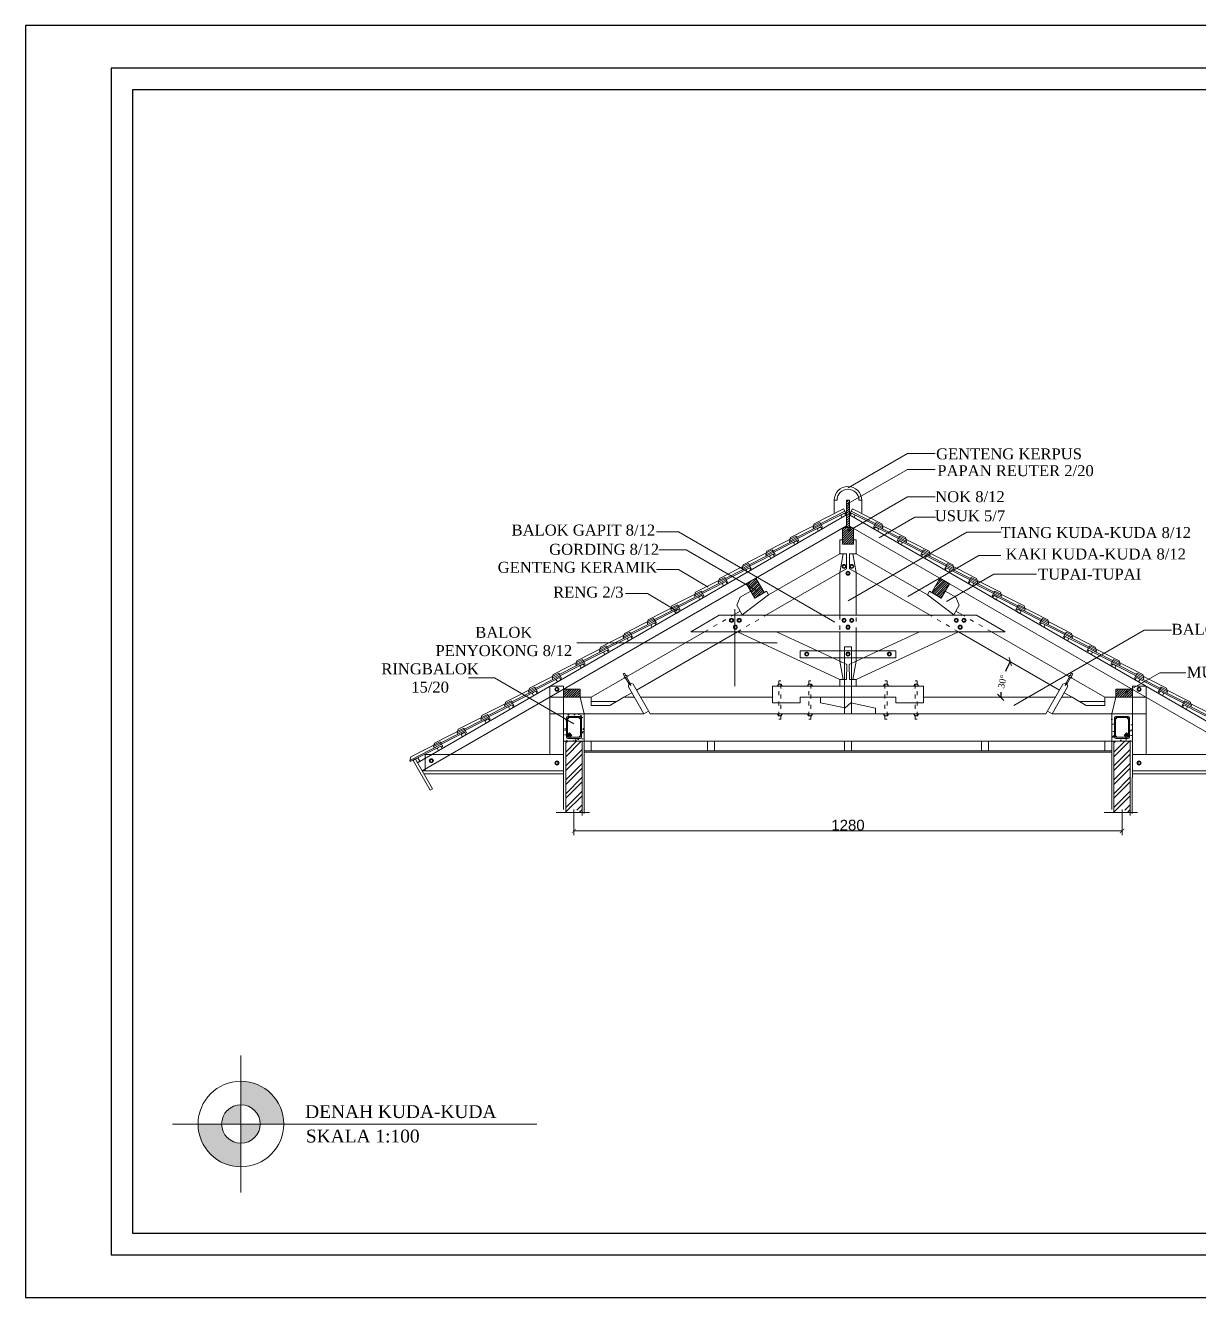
# Model space of a CAD drawing. Header units: millimetres. Extents: x -12161372 to 46643, y -9506984 to 15358.
# Drawn here: x 10983 to 13723, y -2421 to 549 of the extents above; entities that cross this region are included whole.
import ezdxf

# ---------------------------------------------------------------- set-up
doc = ezdxf.new("R2010")
doc.units = ezdxf.units.MM
doc.linetypes.add('ACAD_ISO03W100', pattern=[30, 12, -18])
for name, color, linetype, lineweight in [('as', 7, 'Continuous', 0), ('atap', 220, 'Continuous', 0), ('dimensi', 50, 'Continuous', 5), ('teks', 255, 'Continuous', 5)]:
    doc.layers.add(name, color=color, linetype=linetype, lineweight=lineweight)
doc.styles.get("Standard").update_dxf_attribs({"font": 'arial.ttf'})
doc.styles.add('teks2', font='times.ttf', dxfattribs={"height": 15})
doc.styles.add('teks4', font='times.ttf', dxfattribs={"height": 8})
doc.linetypes.add('ZIGZAG', pattern='A,0.00254,-5.08,[131,ltypeshp.shx,S=5.08,R=0,X=-5.08,Y=0],-10.16,[131,ltypeshp.shx,S=5.08,R=180,X=5.08,Y=0],-5.08', length=20.32254)
doc.dimstyles.new('dimensi', dxfattribs={"dimtxt": 25, "dimasz": 10, "dimexe": 10, "dimexo": 0.6, "dimtad": 1, "dimtxsty": 'Standard', "dimblk": 'ARCHTICK', "dimcen": 2.5, "dimclrt": 256, "dimadec": 0, "dimazin": 0, "dimtfac": 1, "dimtmove": 0, "dimatfit": 3, "dimfxl": 50, "dimfxlon": 1, "dimtfillclr": 256, "dimlwd": -1, "dimlwe": -1, "dimarcsym": 0})
doc.dimstyles.new('dimensi2', dxfattribs={"dimtxt": 15, "dimasz": 15, "dimexe": 10, "dimexo": 20, "dimgap": 10, "dimtad": 0, "dimdec": 0, "dimzin": 0, "dimdsep": 46, "dimtxsty": 'teks2', "dimblk": 'ARCHTICK', "dimcen": 0.09, "dimadec": 0, "dimazin": 0, "dimtfac": 1, "dimtdec": 0, "dimtix": 1, "dimtofl": 0, "dimtmove": 0, "dimatfit": 3, "dimldrblk": 'ARCHTICK', "dimfxl": 1, "dimfxlon": 1, "dimtolj": 1, "dimtzin": 0, "dimarcsym": 0})
pattern_1 = [(50, (-2028.722, -924.723), (29.149547, -2.550254), [3.048, -33.528]), (355, (-2028.722, -924.723), (-5.63895, 30.569095), [2.4384, -26.822493]), (100.45144, (-2026.293, -924.936), (23.5106, 28.01884), [2.5904, -28.49444]), (46.1842, (-2028.722, -916.595), (43.37265, -6.72677), [4.572, -50.292]), (96.63556, (-2025.11, -917.156), (37.98466, 39.58818), [3.8856, -42.7417]), (351.18415, (-2028.722, -916.595), (37.98466, 39.58818), [3.6576, -40.23356]), (21, (-2024.658, -918.627), (24.258303, -16.36243), [3.048, -33.528]), (326, (-2024.658, -918.627), (9.888325, 29.470075), [2.4384, -26.8224]), (71.45144, (-2022.637, -919.99), (34.146627, 13.107643), [2.5904, -28.49439]), (37.5, (-2028.722, -924.723), (0.4941765, 13.528806), [0, -26.49728, 0, -27.2288, 0, -26.924]), (7.5, (-2028.722, -924.723), (10.691146, 16.028892), [0, -15.52448, 0, -25.88768, 0, -10.2616]), (327.5, (-2037.785, -924.723), (21.694495, -0.916599), [0, -10.16, 0, -31.6992, 0, -42.0624]), (317.5, (-2041.85, -924.723), (23.70067, 4.068239), [0, -13.208, 0, -21.05152, 0, -29.8704])]

# ---------------------------------------------------------------- blocks, each defined once
blk = doc.blocks.new('_ArchTick')
at = {"color": 0, "linetype": 'ByBlock', "const_width": 0.15}
blk.add_lwpolyline([(-0.5, -0.5), (0.5, 0.5)], dxfattribs=at)
blk = doc.blocks.new('*D461')
at = {"layer": 'atap', "color": 0, "lineweight": -2, "ltscale": 0.8, "transparency": 16777216}
for start, end in [(150, 158.8509), (175.7381, 180)]:
    blk.add_arc((13427.2, -1019.4), 166.7, start, end, dxfattribs=at)
at = {"layer": 'Defpoints', "color": 0, "ltscale": 0.8, "transparency": 16777216}
for p in [(13162.1, -866.3), (13270.5, -962.3), (13397.8, -1002.4), (13080, -1019.4), (13388, -1019.4)]:
    blk.add_point(p, dxfattribs=at)
at = {"layer": 'atap', "color": 0, "lineweight": -2, "ltscale": 0.8, "transparency": 16777216, "xscale": 15, "yscale": 15, "zscale": 15}
for p, rotation in [((13282.8, -936), 59.99999999999978), ((13260.4, -1019.4), 270.0000000000002)]:
    blk.add_blockref('_ArchTick', p, dxfattribs=dict(at, rotation=rotation))
at = {"layer": 'atap', "color": 0, "ltscale": 0.8, "transparency": 16777216, "insert": (13264.5, -982.7), "char_height": 15, "attachment_point": 5, "rotation": 77.2945, "style": 'teks2'}
blk.add_mtext('\\A1;30°', dxfattribs=at)
blk = doc.blocks.new('*D462')
at = {"layer": 'Defpoints', "color": 0, "ltscale": 10, "transparency": 16777216}
for p in [(12264, -1057.8), (13544, -1057.8), (13544, -1331.3)]:
    blk.add_point(p, dxfattribs=at)
at = {"layer": 'dimensi', "color": 0, "ltscale": 10, "transparency": 16777216}
for p, q in [((12264, -1281.3), (12264, -1341.3)), ((13544, -1281.3), (13544, -1341.3)), ((12264, -1331.3), (13544, -1331.3))]:
    blk.add_line(p, q, dxfattribs=at)
at = {"layer": 'dimensi', "color": 0, "ltscale": 10, "transparency": 16777216, "xscale": 10, "yscale": 10, "zscale": 10, "rotation": 180}
blk.add_blockref('_ArchTick', (12264, -1331.3), dxfattribs=at)
at = {"layer": 'dimensi', "color": 0, "ltscale": 10, "transparency": 16777216, "xscale": 10, "yscale": 10, "zscale": 10}
blk.add_blockref('_ArchTick', (13544, -1331.3), dxfattribs=at)
at = {"layer": 'dimensi', "ltscale": 10, "transparency": 16777216, "insert": (12904, -1318), "char_height": 25, "attachment_point": 5}
blk.add_mtext('1280', dxfattribs=at)

msp = doc.modelspace()

# ---------------------------------------------------------------- hatches: boundary and pattern name
at = {"lineweight": 13}
h = msp.add_hatch(color=7, dxfattribs=at)
h.paths.add_polyline_path([(11486.448, -2015.63), (11486.448, -1970.63, 0.41421356), (11441.448, -2015.63)])
h.paths.add_polyline_path([(11531.448, -2015.63), (11486.448, -2015.63), (11486.448, -2060.63, 0.41421356)])
h.paths.add_polyline_path([(11531.448, -2015.63), (11586.448, -2015.63, 0.41421356), (11486.448, -1915.63), (11486.448, -1970.63, -0.41421356)])
h.paths.add_polyline_path([(11441.448, -2015.63), (11386.448, -2015.63, 0.41421356), (11486.448, -2115.63), (11486.448, -2060.63, -0.41421356)])
at = {"layer": 'atap', "ltscale": 0.8}
h = msp.add_hatch(dxfattribs=at)
h.set_pattern_fill('ANSI31', color=256, scale=1.2)
h.set_pattern_definition([(45, (3985.1916, -29345.3593), (-2.69407684, 2.69407684), [])])
h.paths.add_polyline_path([(12278.355, -1000.171), (12241.226, -1000.171), (12239.955, -1000.904), (12239.955, -1019.371), (12278.355, -1019.371)])
h.paths.add_polyline_path([(12689.129, -741.573), (12666.959, -754.373), (12676.742, -771.318), (12676.751, -771.313), (12686.155, -787.622), (12708.325, -774.822)])
h.paths.add_polyline_path([(12916.755, -624.934), (12913.831, -623.246), (12894.079, -623.246), (12891.155, -624.934), (12891.155, -661.646), (12903.955, -661.646), (12916.755, -661.646), (12916.755, -652.046)])
h.paths.add_polyline_path([(12907.155, -619.391), (12903.955, -617.544), (12900.755, -619.391), (12900.755, -623.246), (12907.155, -623.246)])
h.paths.add_polyline_path([(12907.155, -593.526), (12903.955, -591.678), (12900.755, -593.526), (12900.755, -619.391), (12903.955, -617.544), (12907.155, -619.391)])
h.paths.add_polyline_path([(12907.155, -559.246), (12900.755, -559.246), (12900.755, -593.526), (12903.955, -591.678), (12907.155, -593.526)])
h.paths.add_polyline_path([(13118.781, -741.573), (13099.585, -774.822), (13121.755, -787.622), (13131.159, -771.313), (13140.951, -754.373)])
h.paths.add_polyline_path([(13567.955, -1000.904), (13566.685, -1000.171), (13529.555, -1000.171), (13529.555, -1019.371), (13567.955, -1019.371)])
at = {"layer": 'atap'}
h = msp.add_hatch(dxfattribs=at)
h.set_pattern_fill('AR-CONC', color=256, scale=0.16)
h.set_pattern_definition(pattern_1)
h.paths.add_polyline_path([(12276.403, -1068.162, 1), (12278.963, -1068.162, 1)], flags=0)
h.paths.add_polyline_path([(12287.955, -1057.771), (12239.955, -1057.771), (12239.955, -1121.771), (12287.955, -1121.771)])
h.paths.add_polyline_path([(12281.555, -1112.171, -0.41421356), (12278.355, -1115.371), (12249.555, -1115.371, -0.41421356), (12246.355, -1112.171), (12246.355, -1067.371, -0.41421356), (12249.555, -1064.171), (12278.355, -1064.171, -0.41421356), (12281.555, -1067.371)], flags=16)
h.paths.add_polyline_path([(12251.508, -1111.379, 1), (12248.948, -1111.379, 1)], flags=0)
h = msp.add_hatch(dxfattribs=at)
h.set_pattern_fill('AR-CONC', color=256, scale=0.16)
h.set_pattern_definition(pattern_1)
h.paths.add_polyline_path([(13531.508, -1068.162, -1), (13528.948, -1068.162, -1)], flags=0)
h.paths.add_polyline_path([(13519.955, -1057.771), (13567.955, -1057.771), (13567.955, -1121.771), (13519.955, -1121.771)])
h.paths.add_polyline_path([(13526.355, -1112.171, 0.41421356), (13529.555, -1115.371), (13558.355, -1115.371, 0.41421356), (13561.555, -1112.171), (13561.555, -1067.371, 0.41421356), (13558.355, -1064.171), (13529.555, -1064.171, 0.41421356), (13526.355, -1067.371)], flags=16)
h.paths.add_polyline_path([(13556.403, -1111.379, -1), (13558.963, -1111.379, -1)], flags=0)
at = {"layer": 'atap', "ltscale": 0.8}
h = msp.add_hatch(dxfattribs=at)
h.set_pattern_fill('ANSI32', color=256, scale=2.4)
h.set_pattern_definition([(45, (7769.058, -29837.496), (-16.164461, 16.164461), []), (45, (7779.834, -29837.496), (-16.164461, 16.164461), [])])
h.paths.add_polyline_path([(12283.155, -1121.771), (12244.755, -1121.771), (12244.755, -1286.489), (12246.595, -1288.325), (12261.231, -1288.325), (12268.556, -1281.003), (12275.868, -1288.325), (12283.155, -1288.325)])
h = msp.add_hatch(dxfattribs=at)
h.set_pattern_fill('ANSI32', color=256, scale=2.4)
h.set_pattern_definition([(45, (9049.058, -29837.496), (-16.164461, 16.164461), []), (45, (9059.834, -29837.496), (-16.164461, 16.164461), [])])
h.paths.add_polyline_path([(13563.155, -1121.771), (13524.755, -1121.771), (13524.755, -1286.489), (13526.595, -1288.325), (13541.231, -1288.325), (13548.556, -1281.003), (13555.868, -1288.325), (13563.155, -1288.325)])

# ---------------------------------------------------------------- linework, layer by layer
at = {"color": 7, "lineweight": 13}
for p, q in [((11486.448, -1915.63), (11486.448, -1855.63)), ((11486.448, -1915.63), (11486.448, -2115.63)), ((11386.448, -2015.63), (11326.448, -2015.63)), ((11386.448, -2015.63), (11586.448, -2015.63)), ((11586.448, -2015.63), (11646.448, -2015.63)), ((11486.448, -2115.63), (11486.448, -2175.63))]:
    msp.add_line(p, q, dxfattribs=at)
at = {"color": 0, "lineweight": 13}
msp.add_line((11586.448, -2015.63), (11980.983, -2015.63), dxfattribs=at)
at = {"lineweight": 13}
msp.add_line((11980.983, -2015.63), (12177.653, -2015.63), dxfattribs=at)
for points in [[(10983.318, -2420.803), (15183.318, -2420.803), (15183.318, 549.197), (10983.318, 549.197)], [(11183.318, -2320.803), (15083.318, -2320.803), (15083.318, 449.197), (11183.318, 449.197)], [(11233.318, -2270.803), (14483.318, -2270.803), (14483.318, 399.197), (11233.318, 399.197)]]:
    msp.add_lwpolyline(points, close=True)
at = {"color": 7, "lineweight": 13}
for radius in [100, 45]:
    msp.add_circle((11486.448, -2015.63), radius, dxfattribs=at)
at = {"layer": 'as', "ltscale": 10}
msp.add_line((12639.955, -993.771), (12639.955, -813.519), dxfattribs=at)
at = {"layer": 'atap', "ltscale": 0.8}
for p, q in [((12871.955, -559.246), (12871.955, -590.817)), ((12878.355, -559.246), (12871.955, -559.246)), ((12929.555, -559.246), (12935.955, -559.246)), ((12935.955, -590.817), (12935.955, -559.246)), ((12900.755, -593.526), (11898.766, -1172.024)), ((12907.155, -593.526), (13909.144, -1172.024)), ((12900.755, -619.391), (11909.966, -1191.423)), ((12905.349, -618.349), (13897.944, -1191.423)), ((12718.668, -779.936), (12884.755, -684.046)), ((12892.755, -684.046), (12884.755, -728.386)), ((12915.155, -684.046), (12923.155, -728.386)), ((13089.242, -779.936), (12923.155, -684.046)), ((12884.755, -728.386), (12712.313, -827.945)), ((12923.155, -728.386), (13095.597, -827.945)), ((12635.513, -827.945), (12652.12, -818.358)), ((13172.397, -827.945), (13155.79, -818.358)), ((12303.955, -1019.371), (12569.003, -866.345)), ((12645.803, -866.345), (12410.154, -1002.397)), ((12884.755, -977.771), (12645.803, -866.345)), ((12884.755, -935.401), (12736.665, -866.345)), ((12923.155, -977.771), (13162.107, -866.345)), ((12923.155, -935.401), (13071.245, -866.345)), ((13162.107, -866.345), (13397.756, -1002.397)), ((13503.955, -1019.371), (13238.907, -866.345)), ((12738.834, -892.452), (12270.465, -892.452)), ((12884.755, -935.401), (12892.755, -977.771)), ((12923.155, -935.401), (12915.155, -977.771)), ((12207.955, -1153.023), (12207.955, -993.514)), ((12207.955, -993.514), (12239.955, -993.514)), ((12239.955, -1153.023), (12239.955, -993.514)), ((12399.069, -1008.797), (12380.755, -1019.371)), ((12391.069, -994.94), (12392.026, -986.998)), ((12427.344, -1057.771), (12391.069, -994.94)), ((12392.026, -986.998), (12396.612, -991.74)), ((12396.612, -991.74), (12394.798, -985.398)), ((12394.798, -985.398), (12402.154, -988.54)), ((12402.154, -988.54), (12442.124, -1057.771)), ((13405.756, -988.54), (13365.786, -1057.771)), ((13380.566, -1057.771), (13416.841, -994.94)), ((13413.113, -985.398), (13405.756, -988.54)), ((13408.841, -1008.797), (13427.155, -1019.371)), ((13411.298, -991.74), (13413.113, -985.398)), ((13415.884, -986.998), (13411.298, -991.74)), ((13416.841, -994.94), (13415.884, -986.998)), ((13567.955, -1153.023), (13567.955, -993.514)), ((13599.955, -993.514), (13567.955, -993.514)), ((13599.955, -1153.023), (13599.955, -993.514)), ((12239.955, -1019.371), (12239.955, -1057.771)), ((12278.355, -1019.371), (12287.955, -1057.771)), ((12303.955, -1028.971), (12364.127, -1028.971)), ((13503.955, -1028.971), (13443.783, -1028.971)), ((13529.555, -1019.371), (13519.955, -1057.771)), ((13567.955, -1019.371), (13567.955, -1057.771)), ((12438.429, -1051.371), (12427.344, -1057.771)), ((13369.481, -1051.371), (13380.566, -1057.771)), ((12287.955, -1121.771), (13519.955, -1121.771)), ((11916.366, -1153.023), (12239.955, -1153.023)), ((11916.366, -1153.023), (11916.366, -1191.423)), ((12287.955, -1144.171), (13519.955, -1144.171)), ((12287.955, -1147.371), (13519.955, -1147.371)), ((13891.544, -1153.023), (13567.955, -1153.023)), ((12239.955, -1191.423), (11909.966, -1191.423)), ((12239.955, -1197.823), (11913.661, -1197.823)), ((11916.366, -1191.423), (12239.955, -1191.423)), ((13891.544, -1191.423), (13567.955, -1191.423)), ((13567.955, -1191.423), (13897.944, -1191.423)), ((13567.955, -1197.823), (13894.249, -1197.823))]:
    msp.add_line(p, q, dxfattribs=at)
at = {"layer": 'atap', "linetype": 'ACAD_ISO03W100', "ltscale": 0.8}
for p, q in [((12569.003, -866.345), (12635.513, -827.945)), ((12645.803, -866.345), (12712.313, -827.945)), ((12884.755, -827.945), (12884.755, -866.345)), ((12923.155, -866.345), (12923.155, -827.945)), ((13162.107, -866.345), (13095.597, -827.945)), ((13238.907, -866.345), (13172.397, -827.945))]:
    msp.add_line(p, q, dxfattribs=at)
at = {"layer": 'atap'}
for p, q in [((12239.955, -1281.714), (12239.955, -1121.771)), ((12244.755, -1121.771), (12244.755, -1286.489)), ((12248.915, -1106.95), (12253.893, -1101.972)), ((12248.915, -1110.571), (12255.703, -1103.782)), ((12250.835, -1112.811), (12257.623, -1106.022)), ((12251.895, -1115.371), (12259.434, -1107.833)), ((12253.893, -1101.972), (12255.703, -1103.782)), ((12259.434, -1107.833), (12257.623, -1106.022)), ((12283.155, -1121.771), (12283.155, -1295.622)), ((12287.8, -1291.031), (12287.955, -1121.771)), ((13519.955, -1281.714), (13519.955, -1121.771)), ((13524.755, -1121.771), (13524.755, -1286.489)), ((13548.477, -1107.833), (13550.287, -1106.022)), ((13556.015, -1115.371), (13548.477, -1107.833)), ((13557.075, -1112.811), (13550.287, -1106.022)), ((13554.017, -1101.972), (13552.207, -1103.782)), ((13558.995, -1110.571), (13552.207, -1103.782)), ((13558.995, -1106.95), (13554.017, -1101.972)), ((13563.155, -1121.771), (13563.155, -1295.622)), ((13567.8, -1291.031), (13567.955, -1121.771))]:
    msp.add_line(p, q, dxfattribs=at)
at = {"layer": 'atap', "linetype": 'ZIGZAG', "ltscale": 1.8}
for p, q in [((12222.3, -1288.325), (12300.177, -1288.325)), ((13502.3, -1288.325), (13580.177, -1288.325))]:
    msp.add_line(p, q, dxfattribs=at)
at = {"layer": 'atap', "ltscale": 0.8}
for points in [[(12900.755, -559.246), (12907.155, -559.246), (12907.155, -623.246), (12900.755, -623.246)], [(12907.155, -559.246), (12900.755, -559.246), (12900.755, -623.246), (12907.155, -623.246)], [(12907.155, -559.246), (12900.755, -559.246), (12900.755, -623.246), (12907.155, -623.246)], [(12900.755, -559.246), (12907.155, -559.246), (12907.155, -623.246), (12900.755, -623.246)], [(12895.518, -589.159), (12887.204, -593.959), (12890.404, -599.502), (12898.718, -594.702)], [(12912.392, -589.159), (12920.706, -593.959), (12917.506, -599.502), (12909.192, -594.702)], [(12840.092, -621.159), (12831.779, -625.959), (12834.979, -631.502), (12843.292, -626.702)], [(12967.818, -621.159), (12976.132, -625.959), (12972.932, -631.502), (12964.618, -626.702)], [(12784.667, -653.159), (12776.353, -657.959), (12779.553, -663.502), (12787.867, -658.702)], [(13023.243, -653.159), (13031.557, -657.959), (13028.357, -663.502), (13020.043, -658.702)], [(12729.241, -685.159), (12720.927, -689.959), (12724.127, -695.502), (12732.441, -690.702)], [(13078.669, -685.159), (13086.983, -689.959), (13083.783, -695.502), (13075.469, -690.702)], [(12673.816, -717.159), (12665.502, -721.959), (12668.702, -727.502), (12677.016, -722.702)], [(12666.955, -754.367), (12689.125, -741.567), (12708.325, -774.822), (12686.155, -787.622)], [(13140.955, -754.367), (13118.785, -741.567), (13099.585, -774.822), (13121.755, -787.622)], [(13134.095, -717.159), (13142.408, -721.959), (13139.208, -727.502), (13130.895, -722.702)], [(12618.39, -749.159), (12610.076, -753.959), (12613.276, -759.502), (12621.59, -754.702)], [(12651.81, -785.713), (12676.751, -771.313), (12686.155, -787.622), (12713.868, -771.622), (12718.668, -779.936), (12656.946, -826.77), (12644.157, -804.48)], [(13156.1, -785.713), (13131.159, -771.313), (13121.755, -787.622), (13094.042, -771.622), (13089.242, -779.936), (13150.964, -826.77), (13163.753, -804.48)], [(13189.52, -749.159), (13197.834, -753.959), (13194.634, -759.502), (13186.32, -754.702)], [(12562.964, -781.159), (12554.651, -785.959), (12557.851, -791.502), (12566.164, -786.702)], [(13244.946, -781.159), (13253.26, -785.959), (13250.06, -791.502), (13241.746, -786.702)], [(12507.539, -813.159), (12499.225, -817.959), (12502.425, -823.502), (12510.739, -818.702)], [(12603.513, -827.945), (12537.003, -866.345), (13270.907, -866.345), (13204.397, -827.945)], [(13300.371, -813.159), (13308.685, -817.959), (13305.485, -823.502), (13297.171, -818.702)], [(12452.113, -845.159), (12443.799, -849.959), (12446.999, -855.502), (12455.313, -850.702)], [(13355.797, -845.159), (13364.111, -849.959), (13360.911, -855.502), (13352.597, -850.702)], [(12396.687, -877.159), (12388.374, -881.959), (12391.574, -887.502), (12399.887, -882.702)], [(13411.223, -877.159), (13419.537, -881.959), (13416.337, -887.502), (13408.023, -882.702)], [(12341.262, -909.159), (12332.948, -913.959), (12336.148, -919.502), (12344.462, -914.702)], [(13015.955, -926.968), (12791.955, -926.968), (12791.955, -910.968), (13015.955, -910.968)], [(12895.955, -901.368), (12911.955, -901.368), (12911.955, -1057.771), (12895.955, -1057.771)], [(13466.648, -909.159), (13474.962, -913.959), (13471.762, -919.502), (13463.448, -914.702)], [(12285.836, -941.159), (12277.522, -945.959), (12280.722, -951.502), (12289.036, -946.702)], [(13522.074, -941.159), (13530.388, -945.959), (13527.188, -951.502), (13518.874, -946.702)], [(12230.411, -973.159), (12222.097, -977.959), (12225.297, -983.502), (12233.611, -978.702)], [(12389.015, -970.261), (12381.809, -974.421), (12381.009, -973.036), (12381.841, -972.556), (12381.041, -971.17), (12386.583, -967.97), (12387.383, -969.356), (12388.215, -968.876)], [(13418.896, -970.261), (13426.101, -974.421), (13426.901, -973.036), (13426.07, -972.556), (13426.87, -971.17), (13421.327, -967.97), (13420.527, -969.356), (13419.696, -968.876)], [(13577.5, -973.159), (13585.813, -977.959), (13582.613, -983.502), (13574.3, -978.702)], [(12174.985, -1005.159), (12166.671, -1009.959), (12169.871, -1015.502), (12178.185, -1010.702)], [(12239.955, -1019.371), (12278.355, -1019.371), (12278.355, -1000.171), (12239.955, -1000.171)], [(12748.755, -988.971), (12740.755, -988.971), (12740.755, -992.171), (12739.155, -992.171), (12739.155, -993.771), (12750.355, -993.771), (12750.355, -992.171), (12748.755, -992.171)], [(12819.155, -988.971), (12811.155, -988.971), (12811.155, -992.171), (12809.555, -992.171), (12809.555, -993.771), (12820.755, -993.771), (12820.755, -992.171), (12819.155, -992.171)], [(12988.755, -988.971), (12996.755, -988.971), (12996.755, -992.171), (12998.355, -992.171), (12998.355, -993.771), (12987.155, -993.771), (12987.155, -992.171), (12988.755, -992.171)], [(13059.155, -988.971), (13067.155, -988.971), (13067.155, -992.171), (13068.755, -992.171), (13068.755, -993.771), (13057.555, -993.771), (13057.555, -992.171), (13059.155, -992.171)], [(13567.955, -1019.371), (13529.555, -1019.371), (13529.555, -1000.171), (13567.955, -1000.171)], [(13632.925, -1005.159), (13641.239, -1009.959), (13638.039, -1015.502), (13629.725, -1010.702)], [(12119.559, -1037.159), (12111.246, -1041.959), (12114.446, -1047.502), (12122.759, -1042.702)], [(13688.351, -1037.159), (13696.665, -1041.959), (13693.465, -1047.502), (13685.151, -1042.702)], [(12064.134, -1069.159), (12055.82, -1073.959), (12059.02, -1079.502), (12067.334, -1074.702)], [(12748.755, -1062.571), (12740.755, -1062.571), (12740.755, -1059.371), (12739.155, -1059.371), (12739.155, -1057.771), (12750.355, -1057.771), (12750.355, -1059.371), (12748.755, -1059.371)], [(12819.155, -1062.571), (12811.155, -1062.571), (12811.155, -1059.371), (12809.555, -1059.371), (12809.555, -1057.771), (12820.755, -1057.771), (12820.755, -1059.371), (12819.155, -1059.371)], [(12988.755, -1062.571), (12996.755, -1062.571), (12996.755, -1059.371), (12998.355, -1059.371), (12998.355, -1057.771), (12987.155, -1057.771), (12987.155, -1059.371), (12988.755, -1059.371)], [(13059.155, -1062.571), (13067.155, -1062.571), (13067.155, -1059.371), (13068.755, -1059.371), (13068.755, -1057.771), (13057.555, -1057.771), (13057.555, -1059.371), (13059.155, -1059.371)], [(12008.708, -1101.159), (12000.394, -1105.959), (12003.594, -1111.502), (12011.908, -1106.702)], [(12287.955, -1121.771), (12303.955, -1121.771), (12303.955, -1144.171), (12287.955, -1144.171)], [(12591.955, -1121.771), (12575.955, -1121.771), (12575.955, -1144.171), (12591.955, -1144.171)], [(12911.955, -1121.771), (12895.955, -1121.771), (12895.955, -1144.171), (12911.955, -1144.171)], [(13231.955, -1121.771), (13215.955, -1121.771), (13215.955, -1144.171), (13231.955, -1144.171)], [(13519.955, -1121.771), (13503.955, -1121.771), (13503.955, -1144.171), (13519.955, -1144.171)], [(11953.282, -1133.159), (11944.969, -1137.959), (11948.169, -1143.502), (11956.482, -1138.702)], [(11893.82, -1163.457), (11888.277, -1166.657), (11928.277, -1235.939), (11933.82, -1232.739)], [(11899.496, -1160.518), (11893.953, -1163.718), (11898.753, -1172.032), (11904.296, -1168.832)]]:
    msp.add_lwpolyline(points, close=True, dxfattribs=at)
for points in [[(12896.771, -584.929), (12822.785, -622.627), (12824.238, -625.478), (12895.518, -589.159), (12897.118, -591.931), (12899.889, -590.331), (12893.567, -579.379), (12825.283, -614.172), (12822.785, -622.627)], [(12911.139, -584.929), (12985.125, -622.627), (12983.673, -625.478), (12912.392, -589.159), (12910.792, -591.931), (12908.021, -590.331), (12914.344, -579.379), (12982.627, -614.172), (12985.125, -622.627)], [(12841.345, -616.929), (12767.359, -654.627), (12768.812, -657.478), (12840.092, -621.159), (12841.692, -623.931), (12844.464, -622.331), (12838.141, -611.379), (12769.857, -646.172), (12767.359, -654.627)], [(12913.831, -623.246), (12894.079, -623.246)], [(12894.079, -623.246), (12913.831, -623.246)], [(12966.565, -616.929), (13040.551, -654.627), (13039.098, -657.478), (12967.818, -621.159), (12966.218, -623.931), (12963.446, -622.331), (12969.769, -611.379), (13038.053, -646.172), (13040.551, -654.627)], [(12873.081, -843.945), (12508.165, -633.261), (12456.965, -633.261)], [(12785.92, -648.929), (12711.934, -686.627), (12713.386, -689.478), (12784.667, -653.159), (12786.267, -655.931), (12789.038, -654.331), (12782.715, -643.379), (12714.432, -678.172), (12711.934, -686.627)], [(12884.755, -827.945), (12884.755, -728.386), (12900.755, -719.148), (12900.755, -684.046), (12884.755, -684.046), (12884.755, -652.046), (12891.155, -652.046), (12891.155, -661.646), (12903.955, -661.646)], [(12891.155, -624.934), (12891.155, -661.646), (12916.755, -661.646), (12916.755, -624.934)], [(12916.755, -624.934), (12916.755, -661.646), (12891.155, -661.646), (12891.155, -624.934)], [(12923.155, -827.945), (12923.155, -728.386), (12907.155, -719.148), (12907.155, -684.046), (12923.155, -684.046), (12923.155, -652.046), (12916.755, -652.046), (12916.755, -661.646), (12903.955, -661.646)], [(13021.99, -648.929), (13095.977, -686.627), (13094.524, -689.478), (13023.243, -653.159), (13021.643, -655.931), (13018.872, -654.331), (13025.195, -643.379), (13093.479, -678.172), (13095.977, -686.627)], [(12692.406, -771.455), (12526.129, -675.455), (12462.129, -675.455)], [(12730.494, -680.929), (12656.508, -718.627), (12657.961, -721.478), (12729.241, -685.159), (12730.841, -687.931), (12733.613, -686.331), (12727.29, -675.379), (12659.006, -710.172), (12656.508, -718.627)], [(13077.416, -680.929), (13151.402, -718.627), (13149.949, -721.478), (13078.669, -685.159), (13077.069, -687.931), (13074.298, -686.331), (13080.62, -675.379), (13148.904, -710.172), (13151.402, -718.627)], [(12675.069, -712.929), (12601.082, -750.627), (12602.535, -753.478), (12673.816, -717.159), (12675.416, -719.931), (12678.187, -718.331), (12671.864, -707.379), (12603.58, -742.172), (12601.082, -750.627)], [(13132.842, -712.929), (13206.828, -750.627), (13205.375, -753.478), (13134.095, -717.159), (13132.495, -719.931), (13129.723, -718.331), (13136.046, -707.379), (13204.33, -742.172), (13206.828, -750.627)], [(12577.811, -761.949), (12508.296, -720.795), (12457.096, -720.795)], [(12619.643, -744.929), (12545.657, -782.627), (12547.109, -785.478), (12618.39, -749.159), (12619.99, -751.931), (12622.761, -750.331), (12616.439, -739.379), (12548.155, -774.172), (12545.657, -782.627)], [(13188.267, -744.929), (13262.253, -782.627), (13260.801, -785.478), (13189.52, -749.159), (13187.92, -751.931), (13185.149, -750.331), (13191.472, -739.379), (13259.755, -774.172), (13262.253, -782.627)], [(12564.217, -776.929), (12490.231, -814.627), (12491.684, -817.478), (12562.964, -781.159), (12564.564, -783.931), (12567.336, -782.331), (12561.013, -771.379), (12492.729, -806.172), (12490.231, -814.627)], [(13243.693, -776.929), (13317.679, -814.627), (13316.226, -817.478), (13244.946, -781.159), (13243.346, -783.931), (13240.575, -782.331), (13246.897, -771.379), (13315.181, -806.172), (13317.679, -814.627)], [(12504.982, -818.331), (12435.467, -777.177), (12384.267, -777.177)], [(12508.792, -808.929), (12434.805, -846.627), (12436.258, -849.478), (12507.539, -813.159), (12509.139, -815.931), (12511.91, -814.331), (12505.587, -803.379), (12437.303, -838.172), (12434.805, -846.627)], [(13299.118, -808.929), (13373.105, -846.627), (13371.652, -849.478), (13300.371, -813.159), (13298.771, -815.931), (13296, -814.331), (13302.323, -803.379), (13370.607, -838.172), (13373.105, -846.627)], [(12453.366, -840.929), (12379.38, -878.627), (12380.833, -881.478), (12452.113, -845.159), (12453.713, -847.931), (12456.484, -846.331), (12450.162, -835.379), (12381.878, -870.172), (12379.38, -878.627)], [(13354.544, -840.929), (13428.53, -878.627), (13427.078, -881.478), (13355.797, -845.159), (13354.197, -847.931), (13351.426, -846.331), (13357.749, -835.379), (13426.032, -870.172), (13428.53, -878.627)], [(12397.94, -872.929), (12323.954, -910.627), (12325.407, -913.478), (12396.687, -877.159), (12398.287, -879.931), (12401.059, -878.331), (12394.736, -867.379), (12326.452, -902.172), (12323.954, -910.627)], [(12884.755, -993.771), (12884.755, -977.771), (12900.755, -977.771), (12900.984, -942.968), (12884.755, -935.401), (12884.755, -866.345)], [(12923.155, -993.771), (12923.155, -977.771), (12907.155, -977.771), (12906.927, -942.968), (12923.155, -935.401), (12923.155, -866.345)], [(13409.97, -872.929), (13483.956, -910.627), (13482.503, -913.478), (13411.223, -877.159), (13409.623, -879.931), (13406.851, -878.331), (13413.174, -867.379), (13481.458, -902.172), (13483.956, -910.627)], [(12342.515, -904.929), (12268.529, -942.627), (12269.981, -945.478), (12341.262, -909.159), (12342.862, -911.931), (12345.633, -910.331), (12339.31, -899.379), (12271.027, -934.172), (12268.529, -942.627)], [(13465.395, -904.929), (13539.382, -942.627), (13537.929, -945.478), (13466.648, -909.159), (13465.048, -911.931), (13462.277, -910.331), (13468.6, -899.379), (13536.884, -934.172), (13539.382, -942.627)], [(12287.089, -936.929), (12213.103, -974.627), (12214.556, -977.478), (12285.836, -941.159), (12287.436, -943.931), (12290.208, -942.331), (12283.885, -931.379), (12215.601, -966.172), (12213.103, -974.627)], [(13520.821, -936.929), (13594.807, -974.627), (13593.354, -977.478), (13522.074, -941.159), (13520.474, -943.931), (13517.703, -942.331), (13524.025, -931.379), (13592.309, -966.172), (13594.807, -974.627)], [(12263.955, -1081.163), (12078.794, -974.261), (12017.828, -974.261)], [(12231.664, -968.929), (12157.677, -1006.627), (12159.13, -1009.478), (12230.411, -973.159), (12232.011, -975.931), (12234.782, -974.331), (12228.459, -963.379), (12160.175, -998.172), (12157.677, -1006.627)], [(12385.198, -968.77), (12381.998, -963.228), (12379.226, -964.828), (12382.426, -970.37)], [(12384.026, -973.141), (12392.026, -986.998)], [(12394.798, -985.398), (12386.798, -971.541)], [(13413.113, -985.398), (13421.113, -971.541)], [(13423.884, -973.141), (13415.884, -986.998)], [(13422.713, -968.77), (13425.913, -963.228), (13428.684, -964.828), (13425.484, -970.37)], [(13576.247, -968.929), (13650.233, -1006.627), (13648.78, -1009.478), (13577.5, -973.159), (13575.9, -975.931), (13573.128, -974.331), (13579.451, -963.379), (13647.735, -998.172), (13650.233, -1006.627)], [(12176.238, -1000.929), (12102.252, -1038.627), (12103.704, -1041.478), (12174.985, -1005.159), (12176.585, -1007.931), (12179.356, -1006.331), (12173.034, -995.379), (12104.75, -1030.172), (12102.252, -1038.627)], [(12903.955, -993.771), (12727.955, -993.771), (12727.955, -1032.171), (12791.955, -1032.171), (12791.955, -1019.371), (12903.955, -1019.371)], [(12903.955, -993.771), (13079.955, -993.771), (13079.955, -1032.171), (13015.955, -1032.171), (13015.955, -1019.371), (12903.955, -1019.371)], [(13631.672, -1000.929), (13705.658, -1038.627), (13704.206, -1041.478), (13632.925, -1005.159), (13631.325, -1007.931), (13628.554, -1006.331), (13634.877, -995.379), (13703.16, -1030.172), (13705.658, -1038.627)], [(12120.812, -1032.929), (12046.826, -1070.627), (12048.279, -1073.478), (12119.559, -1037.159), (12121.159, -1039.931), (12123.931, -1038.331), (12117.608, -1027.379), (12049.324, -1062.172), (12046.826, -1070.627)], [(12405.174, -1019.371), (12380.755, -1019.371), (12347.5, -1038.571), (12303.955, -1038.571), (12303.955, -1019.371), (12207.955, -1019.371), (12207.955, -1057.771), (12427.344, -1057.771)], [(12727.955, -1019.371), (12419.954, -1019.371)], [(12839.955, -1019.371), (12839.955, -1032.171), (12897.555, -1043.691), (12910.355, -1032.171), (12967.955, -1044.971), (12967.955, -1057.771)], [(13079.955, -1019.371), (13387.956, -1019.371)], [(13402.736, -1019.371), (13427.155, -1019.371), (13460.41, -1038.571), (13503.955, -1038.571), (13503.955, -1019.371), (13599.955, -1019.371), (13599.955, -1057.771), (13380.566, -1057.771)], [(13687.098, -1032.929), (13761.084, -1070.627), (13759.631, -1073.478), (13688.351, -1037.159), (13686.751, -1039.931), (13683.98, -1038.331), (13690.302, -1027.379), (13758.586, -1062.172), (13761.084, -1070.627)], [(12065.387, -1064.929), (11991.4, -1102.627), (11992.853, -1105.478), (12064.134, -1069.159), (12065.734, -1071.931), (12068.505, -1070.331), (12062.182, -1059.379), (11993.898, -1094.172), (11991.4, -1102.627)], [(12442.124, -1057.771), (12903.955, -1057.771)], [(13365.786, -1057.771), (12903.955, -1057.771)], [(12009.961, -1096.929), (11935.975, -1134.627), (11937.428, -1137.478), (12008.708, -1101.159), (12010.308, -1103.931), (12013.079, -1102.331), (12006.757, -1091.379), (11938.473, -1126.172), (11935.975, -1134.627)], [(11954.535, -1128.929), (11880.549, -1166.627), (11882.002, -1169.478), (11953.282, -1133.159), (11954.882, -1135.931), (11957.654, -1134.331), (11951.331, -1123.379), (11883.047, -1158.172), (11880.549, -1166.627)]]:
    msp.add_lwpolyline(points, dxfattribs=at)
at = {"layer": 'atap', "linetype": 'ACAD_ISO03W100', "ltscale": 0.8}
for points in [[(12747.155, -980.971), (12742.355, -980.971), (12742.355, -1070.571), (12747.155, -1070.571)], [(12817.555, -980.971), (12812.755, -980.971), (12812.755, -1070.571), (12817.555, -1070.571)], [(12990.355, -980.971), (12995.155, -980.971), (12995.155, -1070.571), (12990.355, -1070.571)], [(13060.755, -980.971), (13065.555, -980.971), (13065.555, -1070.571), (13060.755, -1070.571)]]:
    msp.add_lwpolyline(points, close=True, dxfattribs=at)
at = {"layer": 'atap'}
for points in [[(12239.955, -1057.771), (12287.955, -1057.771), (12287.955, -1121.771), (12239.955, -1121.771)], [(13567.955, -1057.771), (13519.955, -1057.771), (13519.955, -1121.771), (13567.955, -1121.771)]]:
    msp.add_lwpolyline(points, close=True, dxfattribs=at)
for points in [[(12249.555, -1064.171), (12278.355, -1064.171, -0.41421356), (12281.555, -1067.371), (12281.555, -1112.171, -0.41421356), (12278.355, -1115.371), (12249.555, -1115.371, -0.41421356), (12246.355, -1112.171), (12246.355, -1067.371, -0.41421356)], [(13558.355, -1064.171), (13529.555, -1064.171, 0.41421356), (13526.355, -1067.371), (13526.355, -1112.171, 0.41421356), (13529.555, -1115.371), (13558.355, -1115.371, 0.41421356), (13561.555, -1112.171), (13561.555, -1067.371, 0.41421356)]]:
    msp.add_lwpolyline(points, format="xyb", close=True, dxfattribs=at)
for points in [[(12250.835, -1112.811), (12250.515, -1112.811, -0.41421356), (12248.915, -1111.211), (12248.915, -1068.331, -0.41421356), (12250.515, -1066.731), (12277.395, -1066.731, -0.41421356), (12278.995, -1068.331), (12278.995, -1111.211, -0.41421356), (12277.395, -1112.811), (12254.455, -1112.811)], [(13557.075, -1112.811), (13557.395, -1112.811, 0.41421356), (13558.995, -1111.211), (13558.995, -1068.331, 0.41421356), (13557.395, -1066.731), (13530.515, -1066.731, 0.41421356), (13528.915, -1068.331), (13528.915, -1111.211, 0.41421356), (13530.515, -1112.811), (13553.455, -1112.811)]]:
    msp.add_lwpolyline(points, format="xyb", dxfattribs=at)
at = {"layer": 'atap', "ltscale": 0.8}
for centre, radius in [((12894.806, -713.825), 4.8), ((12894.806, -713.825), 3.2), ((12912.776, -713.825), 4.8), ((12912.776, -713.825), 3.2), ((12903.955, -729.723), 4.8), ((12903.955, -729.723), 3.2), ((12631.928, -839.742), 4.8), ((12631.928, -839.742), 3.2), ((12641.077, -855.64), 4.8), ((12641.077, -855.64), 3.2), ((12649.898, -839.742), 4.8), ((12649.898, -839.742), 3.2), ((12894.806, -839.742), 4.8), ((12894.806, -839.742), 3.2), ((12903.955, -855.64), 4.8), ((12903.955, -855.64), 3.2), ((12912.776, -839.742), 4.8), ((12912.776, -839.742), 3.2), ((13156.753, -839.742), 4.8), ((13156.753, -839.742), 3.2), ((13165.902, -855.64), 4.8), ((13165.902, -855.64), 3.2), ((13174.723, -839.742), 4.8), ((13174.723, -839.742), 3.2), ((12807.6, -918.438), 4.8), ((12807.6, -918.438), 3.2), ((12903.955, -918.438), 4.8), ((12903.955, -918.438), 3.2), ((13000.559, -918.438), 4.8), ((13000.559, -918.438), 3.2), ((12224.298, -1000.626), 4.8), ((12224.298, -1000.626), 3.2), ((13583.613, -1000.626), 4.8), ((13583.613, -1000.626), 3.2), ((11931.023, -1167.477), 4.8), ((11931.023, -1167.477), 3.2), ((12224.298, -1172.748), 4.8), ((12224.298, -1172.748), 3.2), ((13583.613, -1172.748), 4.8), ((13583.613, -1172.748), 3.2)]:
    msp.add_circle(centre, radius, dxfattribs=at)
at = {"layer": 'atap'}
for centre in [(12250.228, -1068.162), (12277.683, -1068.162), (13530.228, -1068.162), (13557.683, -1068.162), (12250.228, -1111.379), (12277.683, -1111.379), (13530.228, -1111.379), (13557.683, -1111.379)]:
    msp.add_circle(centre, 1.28, dxfattribs=at)
at = {"layer": 'atap', "ltscale": 0.8}
for radius in [32, 25.6]:
    msp.add_arc((12903.955, -559.246), radius, 0, 180, dxfattribs=at)
at = {"layer": 'teks', "ltscale": 0.8}
for points in [[(12904.695, -530.382), (13043.259, -450.382), (13107.259, -450.382)], [(12904.695, -567.256), (13043.259, -487.256), (13107.259, -487.256)], [(12904.695, -631.418), (13043.259, -551.418), (13107.259, -551.418)], [(12977.093, -647.078), (13060.231, -599.078), (13108.231, -599.078)], [(12904.564, -794.003), (13181.692, -634.003), (13261.692, -634.003)], [(13043.325, -784.272), (13209.602, -688.272), (13260.802, -688.272)], [(13133.807, -795.728), (13244.658, -731.728), (13343.884, -731.728)], [(13290.82, -1038.507), (13595.661, -862.507), (13659.661, -862.507)], [(13548.582, -1009.93), (13631.721, -961.93), (13692.687, -961.93)]]:
    msp.add_lwpolyline(points, dxfattribs=at)

# ---------------------------------------------------------------- texts
at = {"color": 0, "lineweight": 13, "char_height": 30}
for s, insert, width, attachment_point in [('{\\fTimes New Roman|b0|i0|c0|p18;DENAH KUDA-KUDA}', (11636.42, -1986.854), 736.49889, 4), ('{\\fTimes New Roman|b0|i0|c0|p18;SKALA 1:100}', (11638.141, -2028.747), 291.31255, 1)]:
    msp.add_mtext(s, dxfattribs=dict(at, insert=insert, width=width, attachment_point=attachment_point))
at = {"layer": 'atap', "ltscale": 0.8, "char_height": 25.6, "attachment_point": 5, "style": 'teks4'}
for s, width, insert in [('BALOK GAPIT 8/12', 419.33322, (12286.082, -629.125)), ('GORDING 8/12', 438.163, (12334.538, -674.073)), ('GENTENG KERAMIK', 468.76079, (12272.4, -716.122)), ('RENG 2/3', 270.56165, (12297.785, -774.119)), ('BALOK\\PPENYOKONG 8/12', 343.62991, (12100.296, -889.214)), ('RINGBALOK 15/20', 50.26893, (11928.184, -974.476))]:
    msp.add_mtext_dynamic_manual_height_columns(s, width=width, gutter_width=100, heights=[0], dxfattribs=dict(at, insert=insert))
at = {"layer": 'teks', "ltscale": 0.8, "char_height": 25.6, "attachment_point": 5, "style": 'teks4'}
for s, width, insert in [('GENTENG KERPUS', 379.34173, (13279.94, -451.204)), ('PAPAN REUTER 2/20', 416.71876, (13295.13, -490.471)), ('NOK 8/12', 223.50502, (13188.806, -551.156)), ('USUK 5/7', 315.5145, (13188.806, -595.777)), ('TIANG KUDA-KUDA 8/12', 461.29102, (13482.633, -634.925)), ('KAKI KUDA-KUDA 8/12', 473.90697, (13482.633, -685.03)), ('TUPAI-TUPAI', 56.9613, (13468.287, -731.89)), ('BALOK TARIK 8/12', 352.78869, (13829.301, -860.719)), ('MURPLAT 6/12', 264.54261, (13826.65, -960.919))]:
    msp.add_mtext_dynamic_manual_height_columns(s, width=width, gutter_width=100, heights=[0], dxfattribs=dict(at, insert=insert))

# ---------------------------------------------------------------- dimensions: what is measured, and where the dimension line sits
at = {"layer": 'atap', "ltscale": 0.8}
dim = msp.add_angular_dim_2l(base=(13270.487, -962.348), line1=((13162.107, -866.345), (13397.756, -1002.397)), line2=((13079.955, -1019.371), (13387.956, -1019.371)), dimstyle='dimensi2', override={"dimfxl": 0}, dxfattribs=at)
dim.commit()
dim.dimension.update_dxf_attribs({"geometry": '*D461', "text_midpoint": (13264.515, -982.702), "dimtype": 162})
at = {"layer": 'dimensi', "ltscale": 10}
dim = msp.add_linear_dim(base=(13543.955, -1331.35), p1=(12263.955, -1057.771), p2=(13543.955, -1057.771), dimstyle='dimensi', dxfattribs=at)
dim.commit()
dim.dimension.update_dxf_attribs({"geometry": '*D462', "text_midpoint": (12903.955, -1317.96)})

doc.saveas('drawing.dxf')
